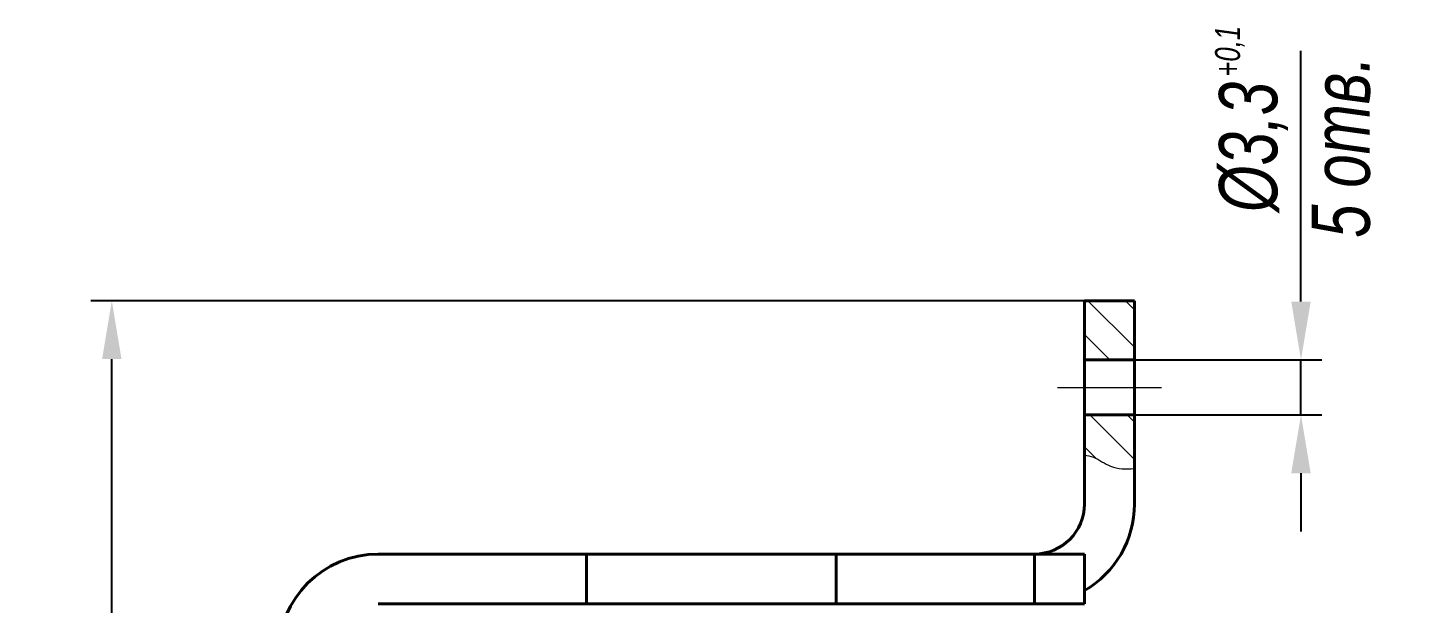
# Model space of a CAD drawing. Header units: millimetres. Extents: x 12064 to 35004, y -6103 to -2658.
# Drawn here: x 28699.6 to 28783.7, y -2892.2 to -2857.6 of the extents above; entities that cross this region are included whole.
import ezdxf

# ---------------------------------------------------------------- set-up
doc = ezdxf.new("R2010")
doc.units = ezdxf.units.MM
doc.linetypes.add('LT_03', pattern=[20.32, 12.7, -2.54, 2.54, -2.54])
for name, color, linetype, lineweight in [('Layer_02', 1, 'Continuous', 13), ('Layer_04', 7, 'Continuous', 40), ('Layer_09', 1, 'Continuous', 15), ('Layer_10', 6, 'Continuous', 15), ('Layer_11', 1, 'LT_03', 15)]:
    doc.layers.add(name, color=color, linetype=linetype, lineweight=lineweight)
doc.styles.add('Style_01', font='ARIALNI.TTF', dxfattribs={"width": 0.9, "height": 3.5})
doc.dimstyles.new('DimStyle_01', dxfattribs={"dimtxt": 3.5, "dimasz": 3.5, "dimexe": 1.25, "dimexo": 0, "dimtad": 1, "dimdec": 1, "dimtxsty": 'Style_01', "dimcen": 2.5, "dimazin": 3, "dimtfac": 1, "dimtdec": 1, "dimtmove": 0, "dimatfit": 3})

# ---------------------------------------------------------------- blocks, each defined once
blk = doc.blocks.new('*D1458')
at = {"layer": 'Defpoints', "color": 0, "ltscale": 0.5}
for p in [(28766.033, -2877.515), (28776.033, -2877.515), (28766.033, -2880.815)]:
    blk.add_point(p, dxfattribs=at)
at = {"layer": 'Layer_09', "color": 0, "lineweight": -2, "ltscale": 0.5}
for p, q in [((28776.033, -2874.015), (28776.033, -2858.964)), ((28766.033, -2877.515), (28777.283, -2877.515)), ((28776.033, -2880.815), (28776.033, -2877.515)), ((28766.033, -2880.815), (28777.283, -2880.815)), ((28776.033, -2884.315), (28776.033, -2887.815))]:
    blk.add_line(p, q, dxfattribs=at)
at = {"layer": 'Layer_09', "color": 0, "ltscale": 0.5}
for points in [[(28775.449, -2874.015), (28776.616, -2874.015), (28776.033, -2877.515)], [(28775.449, -2884.315), (28776.616, -2884.315), (28776.033, -2880.815)]]:
    blk.add_solid(points, dxfattribs=at)
at = {"layer": 'Layer_09', "color": 0, "ltscale": 0.5, "char_height": 3.5, "attachment_point": 5, "rotation": 90, "style": 'Style_01'}
for s, insert in [('5 отв.', (28778.44, -2864.739)), ('%%C3,3', (28773.185, -2864.739))]:
    blk.add_mtext(s, dxfattribs=dict(at, insert=insert))
blk = doc.blocks.new('*D1461')
at = {"layer": 'Defpoints', "color": 0, "ltscale": 0.5}
for p in [(28704.633, -2873.965), (28766.033, -2873.965), (28717.633, -2939.165)]:
    blk.add_point(p, dxfattribs=at)
at = {"layer": 'Layer_09', "color": 0, "lineweight": -2, "ltscale": 0.5}
for p, q in [((28766.033, -2873.965), (28703.383, -2873.965)), ((28704.633, -2935.665), (28704.633, -2877.465)), ((28717.633, -2939.165), (28703.383, -2939.165))]:
    blk.add_line(p, q, dxfattribs=at)
at = {"layer": 'Layer_09', "color": 0, "ltscale": 0.5}
for points in [[(28704.049, -2877.465), (28705.216, -2877.465), (28704.633, -2873.965)], [(28704.049, -2935.665), (28705.216, -2935.665), (28704.633, -2939.165)]]:
    blk.add_solid(points, dxfattribs=at)
at = {"layer": 'Layer_09', "color": 0, "ltscale": 0.5, "insert": (28701.897, -2906.565), "char_height": 3.5, "attachment_point": 5, "rotation": 90, "style": 'Style_01'}
blk.add_mtext('65,2*', dxfattribs=at)

msp = doc.modelspace()

# ---------------------------------------------------------------- hatches: boundary and pattern name
at = {"layer": 'Layer_10', "ltscale": 0.5}
h = msp.add_hatch(dxfattribs=at)
h.set_pattern_fill('ANSI31', color=256, scale=0.5, angle=90)
h.set_pattern_definition([(135, (25696.4055, -31321.092), (-1.122532015, -1.122532015), [])])
edge = h.paths.add_edge_path()
edge.add_line((28717.633, -2915.265), (28714.633, -2915.265))
edge.add_line((28714.633, -2915.265), (28714.633, -2918.62))
edge.add_spline(control_points=[(28714.633, -2918.62), (28714.859, -2918.594), (28715.39, -2918.62), (28716.315, -2919.282), (28717.126, -2919.28), (28717.633, -2919.191)], knot_values=[1.351004, 1.351004, 1.351004, 1.351004, 2.048308, 3.024006, 4.52873, 4.52873, 4.52873, 4.52873], degree=3, periodic=0)
edge.add_line((28717.633, -2919.191), (28717.633, -2915.265))
edge = h.paths.add_edge_path()
edge.add_spline(control_points=[(28717.633, -2907.315), (28717.126, -2907.404), (28716.315, -2907.406), (28715.39, -2906.744), (28714.859, -2906.718), (28714.633, -2906.744)], knot_values=[1.351004, 1.351004, 1.351004, 1.351004, 2.855729, 3.831427, 4.52873, 4.52873, 4.52873, 4.52873], degree=3, periodic=0)
edge.add_line((28714.633, -2906.744), (28714.633, -2911.065))
edge.add_line((28714.633, -2911.065), (28717.633, -2911.065))
edge.add_line((28717.633, -2911.065), (28717.633, -2907.315))
edge = h.paths.add_edge_path()
edge.add_line((28763.033, -2880.815), (28763.033, -2883.241))
edge.add_spline(control_points=[(28763.033, -2883.241), (28763.215, -2883.256), (28763.751, -2883.372), (28764.667, -2884.065), (28765.534, -2884.09), (28766.033, -2884.033)], knot_values=[2.663827, 2.663827, 2.663827, 2.663827, 3.247879, 4.409339, 5.876411, 5.876411, 5.876411, 5.876411], degree=3, periodic=0)
edge.add_line((28766.033, -2884.033), (28766.033, -2880.815))
edge.add_line((28766.033, -2880.815), (28763.033, -2880.815))
h.paths.add_polyline_path([(28763.033, -2877.515), (28766.033, -2877.515), (28766.033, -2873.965), (28763.033, -2873.965)])

# ---------------------------------------------------------------- linework, layer by layer
at = {"layer": 'Layer_04'}
for p, q in [((28763.033, -2873.965), (28763.033, -2886.165)), ((28763.033, -2873.965), (28766.033, -2873.965)), ((28766.033, -2873.965), (28766.033, -2886.165)), ((28733.133, -2889.165), (28720.633, -2889.165)), ((28733.133, -2889.165), (28733.133, -2892.165)), ((28748.133, -2889.165), (28733.133, -2889.165)), ((28748.133, -2889.165), (28748.133, -2892.165)), ((28748.133, -2889.165), (28760.033, -2889.165)), ((28760.033, -2892.165), (28760.033, -2889.165)), ((28760.033, -2889.165), (28763.033, -2889.165)), ((28763.033, -2889.165), (28763.033, -2892.165)), ((28733.133, -2892.165), (28720.633, -2892.165)), ((28748.133, -2892.165), (28733.133, -2892.165)), ((28748.133, -2892.165), (28760.033, -2892.165)), ((28763.033, -2892.165), (28760.033, -2892.165))]:
    msp.add_line(p, q, dxfattribs=at)
at = {"layer": 'Layer_04', "ltscale": 0.5}
for p, q in [((28763.033, -2877.515), (28766.033, -2877.515)), ((28763.033, -2880.815), (28766.033, -2880.815))]:
    msp.add_line(p, q, dxfattribs=at)
at = {"layer": 'Layer_04'}
for centre, radius, start, end in [((28760.033, -2886.165), 3, 270, 0), ((28760.033, -2886.165), 6, 300, 0), ((28720.633, -2895.165), 6, 90, 180)]:
    msp.add_arc(centre, radius, start, end, dxfattribs=at)
at = {"layer": 'Layer_10', "ltscale": 0.5}
msp.add_open_spline([(28763.033, -2883.241), (28763.215, -2883.256), (28763.751, -2883.372), (28764.667, -2884.065), (28765.534, -2884.09), (28766.033, -2884.033)], degree=3, knots=[2.663827, 2.663827, 2.663827, 2.663827, 3.247879, 4.409339, 5.876411, 5.876411, 5.876411, 5.876411], dxfattribs=at)
at = {"layer": 'Layer_11', "ltscale": 0.5}
msp.add_line((28761.409, -2879.165), (28767.656, -2879.165), dxfattribs=at)

# ---------------------------------------------------------------- texts
at = {"layer": 'Layer_02', "style": 'Style_01', "width": 0.9}
msp.add_text('+0,1', height=1.5, rotation=90, dxfattribs=at).set_placement((28772.373, -2860.521))

# ---------------------------------------------------------------- dimensions: what is measured, and where the dimension line sits
at = {"layer": 'Layer_09', "ltscale": 0.5}
for base, p1, p2, text, picture, middle in [((28776.033, -2877.515), (28766.033, -2880.815), (28766.033, -2877.515), '%%C<>\\X5 отв.', '*D1458', (28776.033, -2864.739)), ((28704.633, -2873.965), (28717.633, -2939.165), (28766.033, -2873.965), '<>*', '*D1461', (28701.897, -2906.565))]:
    dim = msp.add_linear_dim(base=base, p1=p1, p2=p2, angle=90, text=text, dimstyle='DimStyle_01', dxfattribs=at)
    dim.commit()
    dim.dimension.update_dxf_attribs({"geometry": picture, "text_midpoint": middle})

doc.saveas('drawing.dxf')
